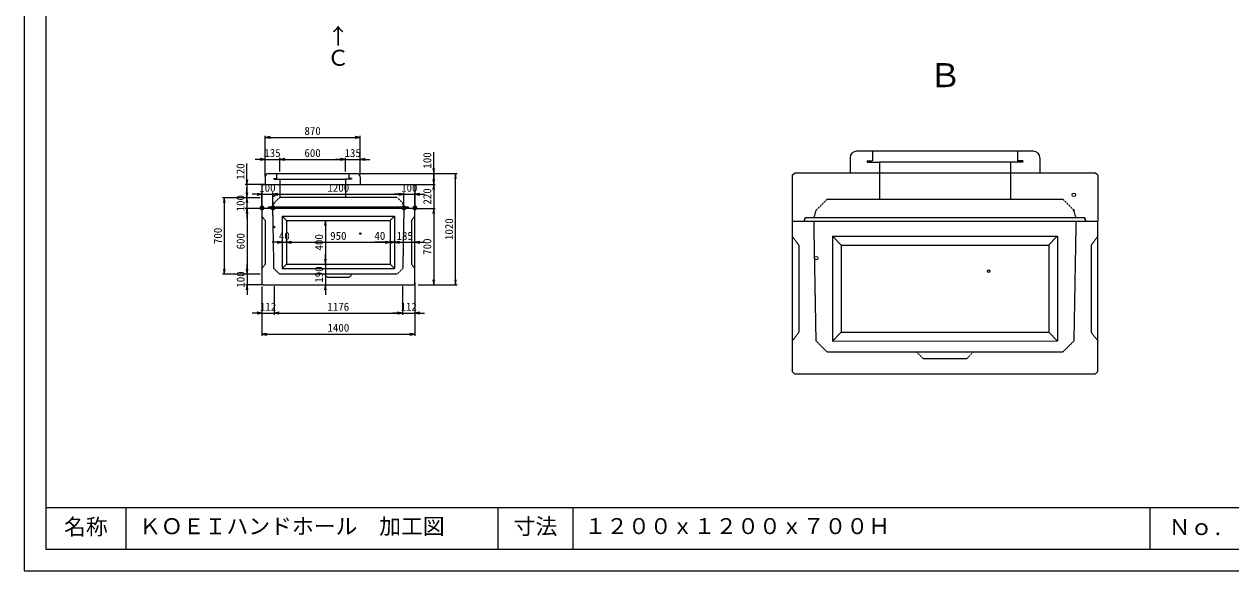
# Model space of a CAD drawing. Units: millimetres, scale not verified. Extents: x -420 to 421, y -297 to 297.
# Drawn here: x -420 to 132, y -297 to -46 of the extents above; entities that cross this region are included whole.
import ezdxf
from ezdxf.enums import TextEntityAlignment as Align

# ---------------------------------------------------------------- set-up
doc = ezdxf.new("R2010")
doc.units = ezdxf.units.MM
doc.header["$PDMODE"] = 32
doc.header["$PDSIZE"] = 0.5
doc.linetypes.add('USER2', pattern=[4.7625, 3.175, -1.5875])
doc.layers.add('0-0', color=7, linetype='Continuous')
for name, color, linetype, lineweight in [('0-1_0', 9, 'Continuous', 25), ('0-2_dims', 7, 'Continuous', 18), ('0-3_pen1実線', 4, 'Continuous', 13), ('0-4_pen2実線', 3, 'Continuous', 13), ('0-5_pen3実線', 7, 'Continuous', 25), ('0-6_pen4実線', 7, 'Continuous', 25), ('0-7_pen2破線', 3, 'USER2', 25), ('0-9_draw', 7, 'Continuous', 13)]:
    doc.layers.add(name, color=color, linetype=linetype, lineweight=lineweight)
doc.styles.add('ＭＳ ゴシック', font='')
doc.styles.get('ＭＳ ゴシック').set_extended_font_data('MS Gothic')

# ---------------------------------------------------------------- blocks, each defined once
blk = doc.blocks.new('部分図 1')
at = {"layer": '0-1_0'}
blk.add_lwpolyline([(0, 0), (16824, 0), (16824, 11878), (0, 11878)], close=True, dxfattribs=at)
at = {"layer": '0-2_dims'}
for p, q in [((2207.5, 3613.5), (2207.5, 3988)), ((3077.5, 3631), (3077.5, 3988)), ((2207.5, 3973), (3077.5, 3973)), ((2207.5, 3771), (2117.5, 3771)), ((2207.5, 3631), (2207.5, 3786)), ((2207.5, 3771), (2342.5, 3771)), ((2342.5, 3661), (2342.5, 3786)), ((2342.5, 3661), (2342.5, 3786)), ((2342.5, 3771), (2432.5, 3771)), ((2342.5, 3771), (2942.5, 3771)), ((2942.5, 3771), (2852.5, 3771)), ((2942.5, 3661), (2942.5, 3786)), ((2942.5, 3676), (2942.5, 3786)), ((2942.5, 3771), (3077.5, 3771)), ((3077.5, 3646), (3077.5, 3786)), ((3077.5, 3771), (3167.5, 3771)), ((3751.5, 3642), (3751.5, 3837)), ((2041, 3540), (2041, 3735)), ((2202.5, 3540), (2026, 3540)), ((2041, 3540), (2041, 3420)), ((3073.5, 3642), (3766.5, 3642)), ((3583.5, 3542), (3766.5, 3542)), ((3583.51, 3541.99), (3766.51, 3541.99)), ((3653.99, 3641.99), (3966.5, 3641.99)), ((3751.5, 3642), (3751.5, 3542)), ((3751.5, 3542), (3751.5, 3452)), ((3751.51, 3541.99), (3751.51, 3631.99)), ((3751.51, 3541.99), (3751.51, 3321.99)), ((3951.5, 2622), (3951.5, 3641.99)), ((2041, 3420), (2041, 3510)), ((2178.5, 3452.41), (2088.5, 3452.41)), ((2178.5, 3336.41), (2178.5, 3467.41)), ((2178.5, 3452.41), (2278.47, 3452.41)), ((2278.47, 3338.23), (2278.47, 3467.41)), ((2278.47, 3338.23), (2278.47, 3467.41)), ((2278.47, 3452.41), (2368.47, 3452.41)), ((2278.47, 3452.41), (3478.27, 3452.41)), ((3478.27, 3452.41), (3388.27, 3452.41)), ((3478.27, 3338.23), (3478.27, 3467.41)), ((3478.27, 3338.23), (3478.27, 3467.41)), ((3478.27, 3452.41), (3578.5, 3452.41)), ((3578.5, 3334.63), (3578.5, 3467.41)), ((3578.5, 3452.41), (3668.5, 3452.41)), ((2079.25, 3420), (1818.5, 3420)), ((1833.5, 3420), (1833.5, 2720.8)), ((2162.5, 3420), (2026, 3420)), ((2162.5, 3420), (2026, 3420)), ((2162.5, 3320), (2026, 3320)), ((2162.5, 3322), (2027, 3322)), ((2041, 3420), (2041, 3330)), ((2041, 3420), (2041, 3320)), ((2041, 3320), (2041, 3230)), ((2042, 3322), (2042, 2720.8)), ((3593.51, 3321.99), (3766.51, 3321.99)), ((3608.5, 3322), (3766.5, 3322)), ((3751.5, 3322), (3751.5, 2622)), ((3751.51, 3321.99), (3751.51, 3231.99)), ((2757.5, 3211.41), (2774.75, 3211.41)), ((2759.75, 3211.41), (2759.75, 2811.41)), ((2363.5, 3011.41), (2273.5, 3011.41)), ((2363.5, 3011.41), (2363.5, 3026.41)), ((2363.5, 3011.41), (2403.5, 3011.41)), ((2403.5, 3011.41), (2403.5, 3026.41)), ((2403.5, 3011.41), (2403.5, 3026.41)), ((2403.5, 3011.41), (2493.5, 3011.41)), ((2403.5, 3011.41), (3353.5, 3011.41)), ((3353.5, 3011.41), (3208.5, 3011.41)), ((3393.5, 3011.41), (3303.5, 3011.41)), ((3353.5, 3011.41), (3353.5, 3026.41)), ((3353.5, 3011.41), (3353.5, 3026.41)), ((3353.5, 3011.41), (3393.5, 3011.41)), ((3393.5, 3011.41), (3393.5, 3026.41)), ((3393.5, 3011.41), (3393.5, 3026.41)), ((3393.5, 3011.41), (3483.5, 3011.41)), ((3393.5, 3011.41), (3578.5, 3011.41)), ((3578.5, 3011.41), (3578.5, 3026.41)), ((3578.5, 3011.41), (3668.5, 3011.41)), ((2759.75, 2811.41), (2759.75, 2901.41)), ((2042, 2720.8), (2042, 2810.8)), ((2759.75, 2811.41), (2774.75, 2811.41)), ((2759.75, 2811.41), (2774.75, 2811.41)), ((2759.75, 2811.41), (2759.75, 2621.41)), ((2147.5, 2720.8), (1818.5, 2720.8)), ((2163.5, 2720.8), (2027, 2720.8)), ((2162.5, 2720.8), (2027, 2720.8)), ((2042, 2720.8), (2042, 2620.8)), ((2173.5, 2620.8), (2027, 2620.8)), ((2042, 2620.8), (2042, 2530.8)), ((2178.5, 2606.41), (2178.5, 2347.41)), ((2290.1, 2608.91), (2290.1, 2347.41)), ((2290.1, 2608.91), (2290.1, 2347.41)), ((2759.75, 2621.41), (2774.75, 2621.41)), ((2759.75, 2621.41), (2759.75, 2531.41)), ((3466.5, 2608.91), (3466.5, 2347.41)), ((3466.5, 2608.91), (3466.5, 2347.41)), ((3578.5, 2643.41), (3578.5, 2347.41)), ((3608.5, 2622), (3766.5, 2622)), ((3702.5, 2622), (3966.5, 2622)), ((2178.5, 2535.21), (2178.5, 2154.41)), ((3578.5, 2499.41), (3578.5, 2154.41)), ((2178.5, 2362.41), (2088.5, 2362.41)), ((2178.5, 2362.41), (2290.1, 2362.41)), ((2290.1, 2362.41), (2380.1, 2362.41)), ((2290.1, 2362.41), (3466.5, 2362.41)), ((3466.5, 2362.41), (3376.5, 2362.41)), ((3466.5, 2362.41), (3578.5, 2362.41)), ((3578.5, 2362.41), (3668.5, 2362.41)), ((2178.5, 2169.41), (3578.5, 2169.41))]:
    blk.add_line(p, q, dxfattribs=at)
for points in [[(2252.5, 3980.5), (2207.5, 3973), (2252.5, 3965.5)], [(3032.5, 3965.5), (3077.5, 3973), (3032.5, 3980.5)], [(2162.5, 3763.5), (2207.5, 3771), (2162.5, 3778.5)], [(2387.5, 3778.5), (2342.5, 3771), (2387.5, 3763.5)], [(2387.5, 3778.5), (2342.5, 3771), (2387.5, 3763.5)], [(2897.5, 3763.5), (2942.5, 3771), (2897.5, 3778.5)], [(2897.5, 3763.5), (2942.5, 3771), (2897.5, 3778.5)], [(3122.5, 3778.5), (3077.5, 3771), (3122.5, 3763.5)], [(3744, 3687), (3751.5, 3642), (3759, 3687)], [(2033.5, 3585), (2041, 3540), (2048.5, 3585)], [(3759, 3497), (3751.5, 3542), (3744, 3497)], [(3744.01, 3586.99), (3751.51, 3541.99), (3759.01, 3586.99)], [(3959, 3596.99), (3951.5, 3641.99), (3944, 3596.99)], [(2033.5, 3465), (2041, 3420), (2048.5, 3465)], [(2133.5, 3444.91), (2178.5, 3452.41), (2133.5, 3459.91)], [(2323.47, 3459.91), (2278.47, 3452.41), (2323.47, 3444.91)], [(2323.47, 3459.91), (2278.47, 3452.41), (2323.47, 3444.91)], [(3433.27, 3444.91), (3478.27, 3452.41), (3433.27, 3459.91)], [(3433.27, 3444.91), (3478.27, 3452.41), (3433.27, 3459.91)], [(3623.5, 3459.91), (3578.5, 3452.41), (3623.5, 3444.91)], [(1841, 3375), (1833.5, 3420), (1826, 3375)], [(2048.5, 3375), (2041, 3420), (2033.5, 3375)], [(2048.5, 3275), (2041, 3320), (2033.5, 3275)], [(2049.5, 3277), (2042, 3322), (2034.5, 3277)], [(3759, 3277), (3751.5, 3322), (3744, 3277)], [(3759.01, 3276.99), (3751.51, 3321.99), (3744.01, 3276.99)], [(2767.25, 3166.41), (2759.75, 3211.41), (2752.25, 3166.41)], [(2318.5, 3003.91), (2363.5, 3011.41), (2318.5, 3018.91)], [(2448.5, 3018.91), (2403.5, 3011.41), (2448.5, 3003.91)], [(2448.5, 3018.91), (2403.5, 3011.41), (2448.5, 3003.91)], [(3308.5, 3003.91), (3353.5, 3011.41), (3308.5, 3018.91)], [(3308.5, 3003.91), (3353.5, 3011.41), (3308.5, 3018.91)], [(3348.5, 3003.91), (3393.5, 3011.41), (3348.5, 3018.91)], [(3438.5, 3018.91), (3393.5, 3011.41), (3438.5, 3003.91)], [(3623.5, 3018.91), (3578.5, 3011.41), (3623.5, 3003.91)], [(1826, 2765.8), (1833.5, 2720.8), (1841, 2765.8)], [(2034.5, 2765.8), (2042, 2720.8), (2049.5, 2765.8)], [(2034.5, 2765.8), (2042, 2720.8), (2049.5, 2765.8)], [(2752.25, 2856.41), (2759.75, 2811.41), (2767.25, 2856.41)], [(2752.25, 2856.41), (2759.75, 2811.41), (2767.25, 2856.41)], [(3744, 2667), (3751.5, 2622), (3759, 2667)], [(3944, 2667), (3951.5, 2622), (3959, 2667)], [(2049.5, 2575.8), (2042, 2620.8), (2034.5, 2575.8)], [(2767.25, 2576.41), (2759.75, 2621.41), (2752.25, 2576.41)], [(2133.5, 2354.91), (2178.5, 2362.41), (2133.5, 2369.91)], [(2335.1, 2369.91), (2290.1, 2362.41), (2335.1, 2354.91)], [(2335.1, 2369.91), (2290.1, 2362.41), (2335.1, 2354.91)], [(3421.5, 2354.91), (3466.5, 2362.41), (3421.5, 2369.91)], [(3421.5, 2354.91), (3466.5, 2362.41), (3421.5, 2369.91)], [(3623.5, 2369.91), (3578.5, 2362.41), (3623.5, 2354.91)], [(2223.5, 2176.91), (2178.5, 2169.41), (2223.5, 2161.91)], [(3533.5, 2161.91), (3578.5, 2169.41), (3533.5, 2176.91)]]:
    blk.add_lwpolyline(points, dxfattribs=at)
at = {"layer": '0-3_pen1実線'}
for p, q in [((7835.19, 3739.76), (7829.24, 3745.71)), ((2942.5, 3588.02), (2945.48, 3591))]:
    blk.add_line(p, q, dxfattribs=at)
at = {"layer": '0-4_pen2実線'}
for centre, radius in [((2288.5, 3440.8), 8), ((9615.24, 3446), 16), ((2288.5, 3151.41), 8), ((3078.5, 3091.41), 6), ((7255.24, 2866.4), 16), ((8835.24, 2746.4), 12)]:
    blk.add_circle(centre, radius, dxfattribs=at)
at = {"layer": '0-5_pen3実線'}
for p, q in [((7565.19, 3785.71), (7565.19, 3645.71)), ((9245.19, 3845.71), (7625.19, 3845.71)), ((9305.19, 3785.71), (9305.19, 3645.71)), ((2178.5, 3530.8), (2188.5, 3540.8)), ((2188.5, 3540.8), (3568.5, 3540.8)), ((2207.5, 3611), (2207.5, 3541)), ((2237.5, 3641), (3047.5, 3641)), ((3077.5, 3611), (3077.5, 3541)), ((3578.5, 3530.8), (3568.5, 3540.8)), ((7035.24, 3626), (7055.24, 3646)), ((7035.24, 3626), (7035.24, 3206)), ((9815.24, 3646), (7055.24, 3646)), ((9835.24, 3626), (9815.24, 3646)), ((9835.24, 3626), (9835.24, 3206)), ((2178.5, 3530.8), (2178.5, 3320.8)), ((3578.5, 3530.8), (3578.5, 3320.8)), ((3578.5, 3320.8), (2178.5, 3320.8)), ((3578.5, 2631.41), (3578.5, 3321.41)), ((3392.5, 3251.41), (3352.5, 3211.41)), ((7035.24, 3206), (9835.24, 3206)), ((9835.24, 1826.4), (9835.24, 3206.4)), ((9463.24, 3066.4), (9383.24, 2986.4)), ((2363.5, 2771.41), (3392.15, 2772.76)), ((2878.5, 2811.41), (3353.5, 2811.41)), ((3353.5, 2811.41), (3393.5, 2771.41)), ((2188.5, 2621.41), (3568.5, 2621.41)), ((3578.5, 2631.41), (3568.5, 2621.41)), ((7405.24, 2106.4), (9462.54, 2109.1)), ((8435.24, 2186.4), (9385.24, 2186.4)), ((9385.24, 2186.4), (9465.24, 2106.4)), ((7055.24, 1806.4), (9815.24, 1806.4)), ((9835.24, 1826.4), (9815.24, 1806.4)), ((931, 580), (931, 200)), ((5025, 580), (5025, 200))]:
    blk.add_line(p, q, dxfattribs=at)
for points in [[(2178.5, 3321.41), (2178.5, 2631.41), (2188.5, 2621.41)], [(2878.5, 3251.41), (3393.5, 3251.41), (3393.5, 2771.41)], [(2878.5, 3211.41), (3353.5, 3211.41), (3353.5, 2811.41)], [(7035.24, 3206.4), (7035.24, 1826.4), (7055.24, 1806.4)], [(8435.24, 3066.4), (9465.24, 3066.4), (9465.24, 2106.4)], [(8435.24, 2986.4), (9385.24, 2986.4), (9385.24, 2186.4)]]:
    blk.add_lwpolyline(points, dxfattribs=at)
for centre, radius, start, end in [((7625.19, 3785.71), 60, 90, 180), ((9245.19, 3785.71), 60, 0, 90), ((2237.5, 3611), 30, 90, 180), ((3047.5, 3611), 30, 0, 90)]:
    blk.add_arc(centre, radius, start, end, dxfattribs=at)
at = {"layer": '0-6_pen4実線'}
for p, q in [((200, 580), (16610, 580)), ((4340.3, 580), (4340.3, 200)), ((10312, 580), (10312, 200))]:
    blk.add_line(p, q, dxfattribs=at)
blk.add_lwpolyline([(200, 200), (16610, 200), (16610, 11452), (200, 11452)], close=True, dxfattribs=at)
at = {"layer": '0-7_pen2破線'}
for p, q in [((7771.19, 3845.71), (7771.19, 3757.71)), ((9099.19, 3845.71), (9099.19, 3745.71)), ((7723.19, 3757.71), (7771.19, 3757.71)), ((7723.19, 3757.71), (7723.19, 3745.71)), ((7723.19, 3745.71), (7835.19, 3745.71)), ((7835.19, 3745.71), (7835.19, 3645.71)), ((9147.19, 3745.71), (7835.19, 3745.71)), ((9035.19, 3745.71), (9035.19, 3645.71)), ((9147.19, 3757.71), (9099.19, 3757.71)), ((9147.19, 3757.71), (9147.19, 3745.71)), ((2286.5, 3597), (2286.5, 3591)), ((2286.5, 3597), (2310.5, 3597)), ((2286.5, 3591), (2942.5, 3591)), ((2310.5, 3641), (2310.5, 3591)), ((2342.5, 3591), (2342.5, 3541)), ((2343.5, 3540.8), (2343.5, 3420.8)), ((2998.5, 3591), (2942.5, 3591)), ((2942.5, 3591), (2942.5, 3541)), ((2943.5, 3540.8), (2943.5, 3420.8)), ((2974.5, 3641), (2974.5, 3597)), ((2998.5, 3597), (2974.5, 3597)), ((2998.5, 3597), (2998.5, 3591)), ((7835.88, 3646), (7835.88, 3406)), ((9034.84, 3646), (9034.84, 3406)), ((2238.5, 3335.8), (2233.5, 3320.8)), ((2233.5, 3320.8), (2238.5, 3335.8)), ((2238.5, 3335.8), (3518.5, 3335.8)), ((2278.5, 3335.8), (2288.5, 3370.8)), ((2288.5, 2771.41), (2278.5, 3321.41)), ((2288.5, 3370.8), (2338.5, 3420.8)), ((2878.5, 3420.8), (2338.5, 3420.8)), ((3418.5, 3420.8), (2878.5, 3420.8)), ((3468.5, 3370.8), (3418.5, 3420.8)), ((3478.5, 3335.8), (3468.5, 3370.8)), ((7255.24, 3306), (7355.24, 3406)), ((7355.24, 3406), (8435.24, 3406)), ((8435.24, 3406), (9515.24, 3406)), ((9615.24, 3306), (9515.24, 3406)), ((3578.5, 3251.41), (3548.5, 3211.41)), ((3548.5, 3211.41), (3548.5, 2811.41)), ((9715.24, 3236), (7155.24, 3236)), ((7235.24, 3236), (7255.24, 3306)), ((7255.24, 2106.4), (7235.24, 3206.4)), ((9635.24, 3236), (9615.24, 3306)), ((9715.24, 3236), (9725.24, 3206)), ((9725.24, 3206), (9715.24, 3236)), ((9835.24, 3066.4), (9775.24, 2986.4)), ((9775.24, 2986.4), (9775.24, 2186.4)), ((2338.5, 2721.41), (2288.5, 2771.41)), ((3548.5, 2811.41), (3578.5, 2771.41)), ((2338.5, 2721.41), (3418.5, 2721.41)), ((2778.5, 2691.41), (2748.5, 2721.41)), ((7355.24, 2006.4), (7255.24, 2106.4)), ((9775.24, 2186.4), (9835.24, 2106.4)), ((7355.24, 2006.4), (9515.24, 2006.4)), ((8235.24, 1946.4), (8175.24, 2006.4))]:
    blk.add_line(p, q, dxfattribs=at)
for points in [[(3478.23, 3321.41), (3468.5, 2771.41), (3418.5, 2721.41)], [(3518.5, 3335.8), (3523.5, 3320.8), (3518.5, 3335.8)], [(2178.5, 3251.41), (2208.5, 3211.41), (2208.5, 2811.41), (2178.5, 2771.41)], [(7155.24, 3236), (7145.24, 3206), (7155.24, 3236)], [(9634.71, 3206.4), (9615.24, 2106.4), (9515.24, 2006.4)], [(7035.24, 3066.4), (7095.24, 2986.4), (7095.24, 2186.4), (7035.24, 2106.4)], [(2778.5, 2691.41), (2978.5, 2691.41), (3008.5, 2721.41)], [(8235.24, 1946.4), (8635.24, 1946.4), (8695.24, 2006.4)]]:
    blk.add_lwpolyline(points, dxfattribs=at)
for p in [(2288.5, 3370.8), (9615.24, 3306)]:
    blk.add_point(p, dxfattribs=at)
at = {"layer": '0-9_draw'}
for p, q in [((2363.5, 3251.41), (2363.5, 2771.41)), ((2363.5, 3251.41), (2403.5, 3211.41)), ((2363.5, 3251.41), (2878.5, 3251.41)), ((2403.5, 3211.41), (2403.5, 2811.41)), ((2403.5, 3211.41), (2878.5, 3211.41)), ((7405.24, 3066.4), (7405.24, 2106.4)), ((7405.24, 3066.4), (7485.24, 2986.4)), ((7405.24, 3066.4), (8435.24, 3066.4)), ((7485.24, 2986.4), (7485.24, 2186.4)), ((7485.24, 2986.4), (8435.24, 2986.4)), ((2403.5, 2811.41), (2363.5, 2771.41)), ((2403.5, 2811.41), (2878.5, 2811.41)), ((7485.24, 2186.4), (7405.24, 2106.4)), ((7485.24, 2186.4), (8435.24, 2186.4))]:
    blk.add_line(p, q, dxfattribs=at)
at = {"layer": '0-2_dims', "style": 'ＭＳ ゴシック'}
for s, height, p in [('↑', 146.6, (2776.5, 4785.5)), ('Ｃ', 146.6, (2776.5, 4585.5)), ('Ｂ', 219.9, (8286.21, 4367.4)), ('870', 73.31, (2567.5, 3973.5)), ('135', 73.31, (2200, 3771.5)), ('600', 73.31, (2567.5, 3771.5)), ('135', 73.31, (2935, 3771.5)), ('100', 73.31, (2153.48, 3452.91)), ('1200', 73.31, (2778.37, 3452.91)), ('100', 73.31, (3453.38, 3452.91)), ('●', 36.66, (2152.9, 3296.11)), ('●', 36.66, (2253.5, 3296.41)), ('●', 36.66, (3453.3, 3296.31)), ('●', 36.66, (3553.7, 3296.41)), ('40', 73.31, (2333.5, 3011.91)), ('950', 73.31, (2803.5, 3011.91)), ('40', 73.31, (3208.5, 3011.91)), ('185', 73.31, (3411, 3011.91)), ('112', 73.31, (2159.3, 2362.91)), ('1176', 73.31, (2778.3, 2362.91)), ('112', 73.31, (3447.5, 2362.91)), ('1400', 73.31, (2778.5, 2169.91))]:
    blk.add_text(s, height=height, dxfattribs=at).set_placement(p, align=Align.BOTTOM_LEFT)
for s, p in [('100', (3751, 3687)), ('120', (2040.5, 3585)), ('100', (2040.5, 3295)), ('220', (3751.01, 3356.99)), ('1020', (3951, 3032)), ('700', (1833, 2995.4)), ('600', (2041.5, 2946.4)), ('400', (2759.25, 2936.41)), ('700', (3751, 2897)), ('190', (2759.25, 2641.41)), ('100', (2041.5, 2595.8))]:
    blk.add_text(s, height=73.31, rotation=90, dxfattribs=at).set_placement(p, align=Align.BOTTOM_LEFT)
at = {"layer": '0-5_pen3実線', "style": 'ＭＳ ゴシック'}
for s, p in [('名称', (366, 287)), ('ＫＯＥＩハンドホール\u3000加工図', (1053, 292)), ('寸法', (4484.2, 291)), ('１２００ｘ１２００ｘ７００Ｈ', (5132, 293)), ('Ｎｏ.', (10484.7, 284.33))]:
    blk.add_text(s, height=146.6, dxfattribs=at).set_placement(p, align=Align.BOTTOM_LEFT)

msp = doc.modelspace()

# ---------------------------------------------------------------- block references
at = {"layer": '0-0', "xscale": 0.05, "yscale": 0.05}
msp.add_blockref('部分図 1', (-420.5, -297), dxfattribs=at)

doc.saveas('drawing.dxf')
